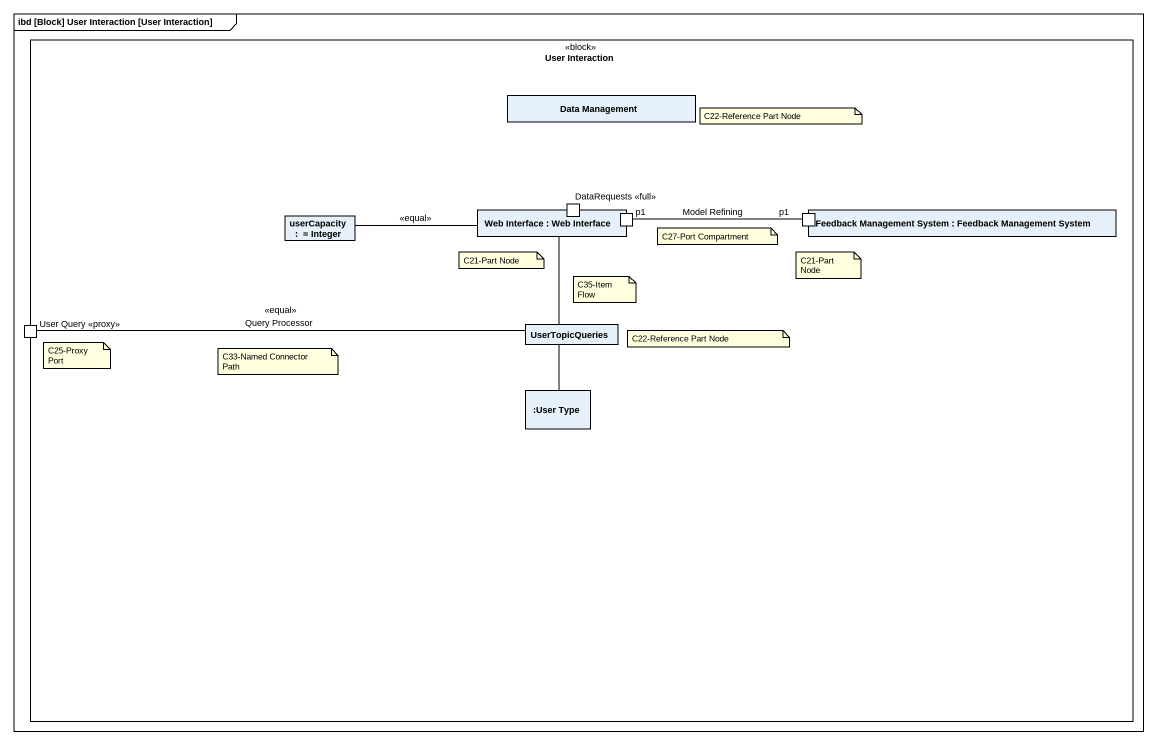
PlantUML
@startuml
mainframe ibd [Block] User Interaction [User Interaction]
rectangle "User Interaction" as User_Interaction <<block>> {
  rectangle "Data Management" as Data_Management
  rectangle "userCapacity :  = Integer" as userCapacity
  rectangle "Web Interface : Web Interface" as Web_Interface {
    port "DataRequests <<full>>" as DataRequests_full
    port p1
  }
  rectangle "Feedback Management System : Feedback Management System" as Feedback_Management_System {
    port "p1" as p1_2
  }
  port "User Query <<proxy>>" as User_Query_proxy
  rectangle UserTopicQueries
  rectangle ":User Type" as User_Type
}
userCapacity -right- Web_Interface : <<equal>>
p1_2 -left- Web_Interface : Model Refining
User_Query_proxy -right- UserTopicQueries : <<equal>>\nQuery Processor
UserTopicQueries -up- Web_Interface
User_Type -up- UserTopicQueries
note as N1
  C22-Reference Part Node
end note
note as N2
  C27-Port Compartment
end note
note as N3
  C21-Part Node
end note
note as N4
  C35-Item Flow
end note
note as N5
  C21-Part Node
end note
note as N6
  C25-Proxy Port
end note
note as N7
  C33-Named Connector Path
end note
note as N8
  C22-Reference Part Node
end note
@enduml
